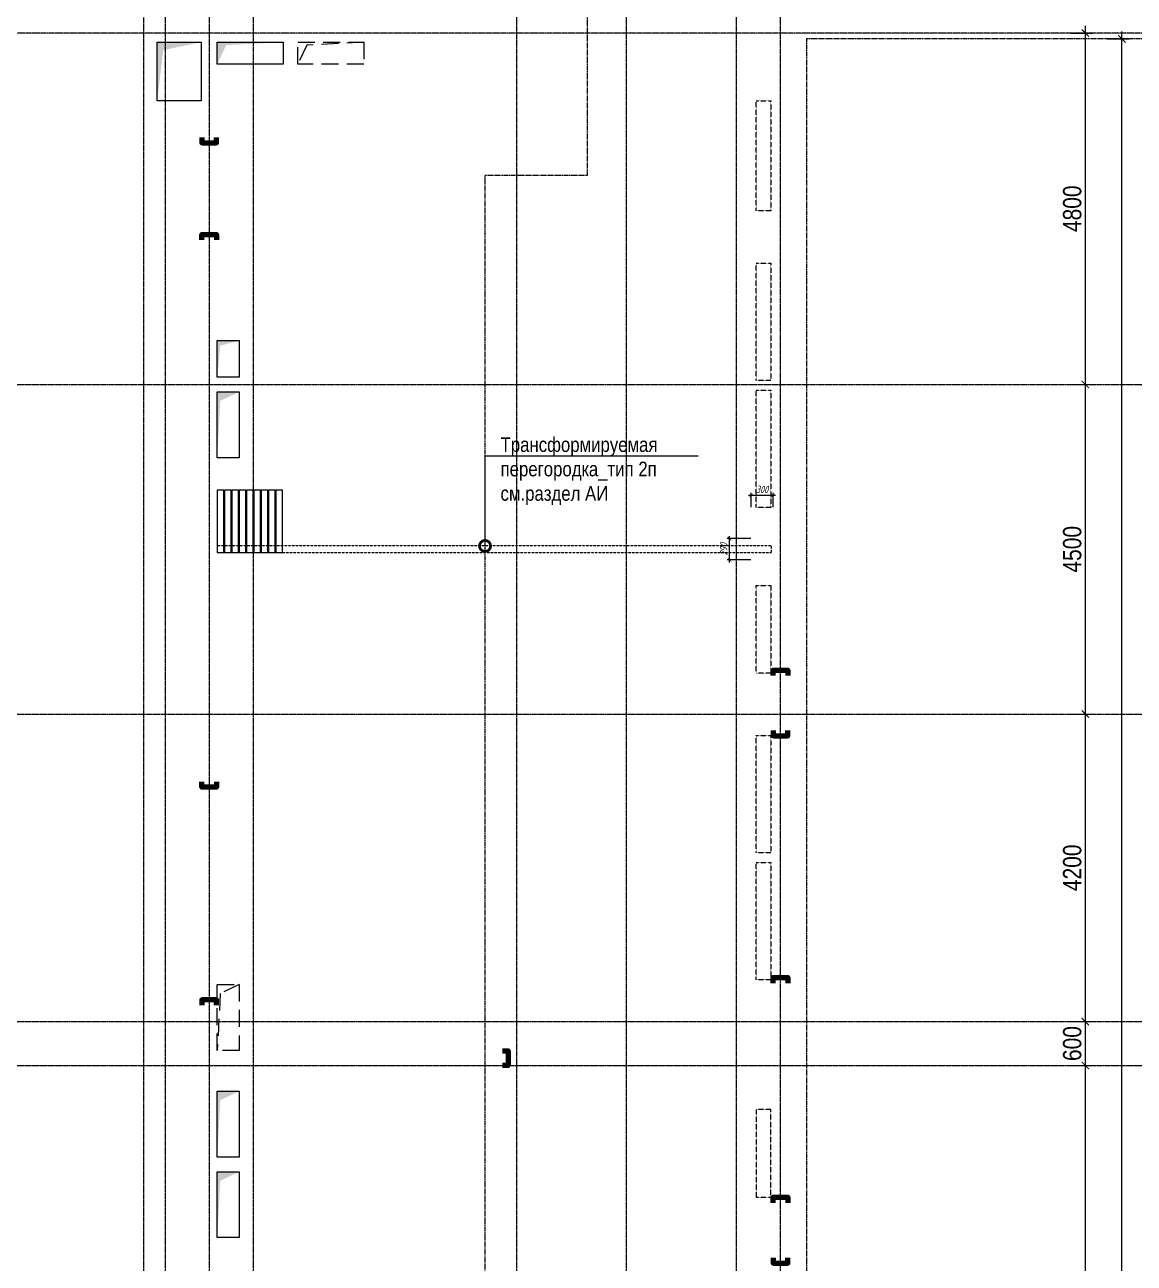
# Model space of a CAD drawing. Header units: millimetres. Extents: x -231292 to 573618, y -153144 to 564035.
# Drawn here: x -166394 to -151243, y 206795 to 223708 of the extents above; entities that cross this region are included whole.
import ezdxf
from ezdxf import colors
from ezdxf.entities.mleader import LeaderData, LeaderLine
from ezdxf.math import Vec2, Vec3

# ---------------------------------------------------------------- set-up
doc = ezdxf.new("R2010")
doc.units = ezdxf.units.MM
for name, pattern in [('ADSK_Невидимые', [5, 3, -2]), ('CENTER2', [28.575, 19.05, -3.175, 3.175, -3.175]), ('DASHED', [19.05, 12.7, -6.35]), ('HIDDEN', [9.525, 6.35, -3.175]), ('HIDDEN2', [4.7625, 3.175, -1.5875])]:
    doc.linetypes.add(name, pattern=pattern)
doc.layers.get('0').update_dxf_attribs({"color": 250})
doc.layers.get('Defpoints').update_dxf_attribs({"color": 250})
doc.layers.add('АР_Делит', color=250, linetype='Continuous', lineweight=0, plot=False)
for name, color, linetype, lineweight in [('АР_Отопительные приборы', 250, 'HIDDEN2', 0), ('АР_Разрезы марка', 250, 'Continuous', 13), ('КМ_Фахверки', 250, 'Continuous', 80), ('ОВ_Классы', 250, 'Continuous', 0), ('ОВ_Шахты', 250, 'Continuous', 5), ('РД_Оси_100', 250, 'Continuous', 0), ('РД_Оси_размер', 250, 'Continuous', 0), ('ТХ_Оборудование', 250, 'Continuous', 9)]:
    doc.layers.add(name, color=color, linetype=linetype, lineweight=lineweight)
doc.styles.add('style1', font='ARIALN.TTF')
doc.styles.add('T_dim', font='romans.shx', dxfattribs={"width": 0.7, "oblique": 15})
doc.dimstyles.new('1-50', dxfattribs={"dimscale": 50, "dimtxt": 2, "dimasz": 1, "dimexe": 0.7, "dimexo": 0.6, "dimtad": 1, "dimdec": 0, "dimlfac": -1, "dimtxsty": 'T_dim', "dimblk1": 'ARCHTICK', "dimblk2": 'ARCHTICK', "dimsah": 1, "dimcen": 0, "dimdle": 0.7, "dimclrd": 256, "dimclre": 256, "dimadec": 0, "dimazin": 0, "dimtfac": 1, "dimtdec": 0, "dimtmove": 1, "dimatfit": 3, "dimfxl": 25, "dimlwd": -1, "dimlwe": -1, "dimarcsym": 2})
doc.dimstyles.new('Dim100_ареал', dxfattribs={"dimscale": 100, "dimtxt": 2.5, "dimasz": 1, "dimexe": 1, "dimexo": 1, "dimgap": 0.5, "dimtad": 1, "dimzin": 12, "dimdsep": 46, "dimtxsty": 'style1', "dimblk": 'ARCHTICK', "dimcen": 1, "dimdle": 1, "dimclrd": 256, "dimclre": 256, "dimaunit": 1, "dimadec": 0, "dimazin": 3, "dimtfac": 1, "dimtmove": 1, "dimatfit": 3, "dimldrblk": 'OPEN30', "dimfxl": 2, "dimfxlon": 1, "dimtolj": 1, "dimtzin": 0, "dimlwd": 9, "dimlwe": 9, "dimarcsym": 0})

# ---------------------------------------------------------------- blocks, each defined once
blk = doc.blocks.new('otv пунктир')
at = {"linetype": 'HIDDEN', "ltscale": 0.07}
blk.add_lwpolyline([(0, 0), (0, 1), (1, 1), (1, 0)], close=True, dxfattribs=at)
blk.add_lwpolyline([(0, 1), (0.135, 0.137), (1, 0)], dxfattribs=at)
blk = doc.blocks.new('_ArchTick')
at = {"color": 0, "linetype": 'ByBlock', "const_width": 0.15}
blk.add_lwpolyline([(-0.5, -0.5), (0.5, 0.5)], dxfattribs=at)
blk = doc.blocks.new('*D391')
at = {"layer": 'Defpoints', "color": 0, "transparency": 16777216}
for p in [(68364, 68320), (70364, 68320), (68364, 15000)]:
    blk.add_point(p, dxfattribs=at)
at = {"layer": 'РД_Оси_размер', "lineweight": 9, "transparency": 16777216}
for p, q in [((70364, 14900), (70364, 68420)), ((70164, 68320), (70464, 68320)), ((70164, 15000), (70464, 15000))]:
    blk.add_line(p, q, dxfattribs=at)
at = {"layer": 'РД_Оси_размер', "lineweight": 9, "transparency": 16777216, "xscale": 100, "yscale": 100, "zscale": 100}
for p, rotation in [((70364, 68320), 90), ((70364, 15000), 270)]:
    blk.add_blockref('_ArchTick', p, dxfattribs=dict(at, rotation=rotation))
at = {"layer": 'РД_Оси_размер', "color": 0, "transparency": 16777216, "insert": (70186, 41660), "char_height": 250, "attachment_point": 5, "rotation": 90, "style": 'style1'}
blk.add_mtext('\\A1;53320', dxfattribs=at)
blk = doc.blocks.new('_Open30')
at = {"color": 0, "linetype": 'ByBlock', "lineweight": -2}
for p, q in [((-1, 0.27), (0, 0)), ((0, 0), (-1, -0.27)), ((0, 0), (-1, 0))]:
    blk.add_line(p, q, dxfattribs=at)
blk = doc.blocks.new('*D27')
at = {"layer": 'Defpoints', "color": 0, "transparency": 16777216}
for p in [(68364, 68400), (68364, 63600), (69864, 63600)]:
    blk.add_point(p, dxfattribs=at)
at = {"layer": 'РД_Оси_размер', "color": 0, "lineweight": 5, "transparency": 16777216}
for p, q in [((69864, 68500), (69864, 63500)), ((69664, 68400), (69964, 68400)), ((69664, 63600), (69964, 63600))]:
    blk.add_line(p, q, dxfattribs=at)
at = {"layer": 'РД_Оси_размер', "color": 0, "lineweight": 5, "transparency": 16777216, "xscale": 100, "yscale": 100, "zscale": 100}
for p, rotation in [((69864, 68400), 90), ((69864, 63600), 270)]:
    blk.add_blockref('_ArchTick', p, dxfattribs=dict(at, rotation=rotation))
at = {"layer": 'РД_Оси_размер', "color": 0, "transparency": 16777216, "insert": (69686, 66000), "char_height": 250, "attachment_point": 5, "rotation": 90, "style": 'style1'}
blk.add_mtext('\\A1;4800', dxfattribs=at)
blk = doc.blocks.new('*D28')
at = {"layer": 'Defpoints', "color": 0, "transparency": 16777216}
for p in [(68364, 63600), (68364, 59100), (69864, 59100)]:
    blk.add_point(p, dxfattribs=at)
at = {"layer": 'РД_Оси_размер', "color": 0, "lineweight": 5, "transparency": 16777216}
for p, q in [((69664, 63600), (69964, 63600)), ((69864, 63700), (69864, 59000)), ((69664, 59100), (69964, 59100))]:
    blk.add_line(p, q, dxfattribs=at)
at = {"layer": 'РД_Оси_размер', "color": 0, "lineweight": 5, "transparency": 16777216, "xscale": 100, "yscale": 100, "zscale": 100}
for p, rotation in [((69864, 63600), 90), ((69864, 59100), 270)]:
    blk.add_blockref('_ArchTick', p, dxfattribs=dict(at, rotation=rotation))
at = {"layer": 'РД_Оси_размер', "color": 0, "transparency": 16777216, "insert": (69686, 61350), "char_height": 250, "attachment_point": 5, "rotation": 90, "style": 'style1'}
blk.add_mtext('\\A1;4500', dxfattribs=at)
blk = doc.blocks.new('*D21')
at = {"layer": 'Defpoints', "color": 0, "transparency": 16777216}
for p in [(68364, 59100), (68364, 54900), (69864, 54900)]:
    blk.add_point(p, dxfattribs=at)
at = {"layer": 'РД_Оси_размер', "color": 0, "lineweight": 5, "transparency": 16777216}
for p, q in [((69864, 59200), (69864, 54800)), ((69664, 59100), (69964, 59100)), ((69664, 54900), (69964, 54900))]:
    blk.add_line(p, q, dxfattribs=at)
at = {"layer": 'РД_Оси_размер', "color": 0, "lineweight": 5, "transparency": 16777216, "xscale": 100, "yscale": 100, "zscale": 100}
for p, rotation in [((69864, 59100), 90), ((69864, 54900), 270)]:
    blk.add_blockref('_ArchTick', p, dxfattribs=dict(at, rotation=rotation))
at = {"layer": 'РД_Оси_размер', "color": 0, "transparency": 16777216, "insert": (69686, 57000), "char_height": 250, "attachment_point": 5, "rotation": 90, "style": 'style1'}
blk.add_mtext('\\A1;4200', dxfattribs=at)
blk = doc.blocks.new('*D29')
at = {"layer": 'Defpoints', "color": 0, "transparency": 16777216}
for p in [(68364, 54900), (68364, 54300), (69864, 54300)]:
    blk.add_point(p, dxfattribs=at)
at = {"layer": 'РД_Оси_размер', "color": 0, "lineweight": 5, "transparency": 16777216}
for p, q in [((69864, 55000), (69864, 54200)), ((69664, 54900), (69964, 54900)), ((69664, 54300), (69964, 54300))]:
    blk.add_line(p, q, dxfattribs=at)
at = {"layer": 'РД_Оси_размер', "color": 0, "lineweight": 5, "transparency": 16777216, "xscale": 100, "yscale": 100, "zscale": 100}
for p, rotation in [((69864, 54900), 90), ((69864, 54300), 270)]:
    blk.add_blockref('_ArchTick', p, dxfattribs=dict(at, rotation=rotation))
at = {"layer": 'РД_Оси_размер', "color": 0, "transparency": 16777216, "insert": (69686, 54600), "char_height": 250, "attachment_point": 5, "rotation": 90, "style": 'style1'}
blk.add_mtext('\\A1;600', dxfattribs=at)
blk = doc.blocks.new('*D30')
at = {"layer": 'Defpoints', "color": 0, "transparency": 16777216}
for p in [(68364, 54300), (68364, 45600), (69864, 45600)]:
    blk.add_point(p, dxfattribs=at)
at = {"layer": 'РД_Оси_размер', "color": 0, "lineweight": 5, "transparency": 16777216}
for p, q in [((69664, 54300), (69964, 54300)), ((69864, 54400), (69864, 45500)), ((69664, 45600), (69964, 45600))]:
    blk.add_line(p, q, dxfattribs=at)
at = {"layer": 'РД_Оси_размер', "color": 0, "lineweight": 5, "transparency": 16777216, "xscale": 100, "yscale": 100, "zscale": 100}
for p, rotation in [((69864, 54300), 90), ((69864, 45600), 270)]:
    blk.add_blockref('_ArchTick', p, dxfattribs=dict(at, rotation=rotation))
at = {"layer": 'РД_Оси_размер', "color": 0, "transparency": 16777216, "insert": (69686, 49950), "char_height": 250, "attachment_point": 5, "rotation": 90, "style": 'style1'}
blk.add_mtext('\\A1;8700', dxfattribs=at)
blk = doc.blocks.new('otv')
at = {"linetype": 'Continuous'}
blk.add_lwpolyline([(0, -1), (0, 0), (1, 0), (1, -1)], close=True, dxfattribs=at)
blk.add_solid([(0, -1), (0, 0), (0.135, -0.137), (1, 0)], dxfattribs=at)
blk = doc.blocks.new('Ф_пеноблок 200')
at = {"layer": 'КМ_Фахверки'}
blk.add_lwpolyline([(0, -75), (0, 0), (200, 0), (200, -75)], dxfattribs=at)
blk = doc.blocks.new('*D866')
at = {"layer": 'Defpoints', "color": 0, "transparency": 16777216}
for p in [(-156768, 216690), (-156450, 216690), (-156450, 216400)]:
    blk.add_point(p, dxfattribs=at)
at = {"layer": 'АР_Делит', "color": 0, "transparency": 16777216}
for p, q in [((-156480, 216690), (-156803, 216690)), ((-156768, 216365), (-156768, 216725)), ((-156480, 216400), (-156803, 216400))]:
    blk.add_line(p, q, dxfattribs=at)
at = {"layer": 'АР_Делит', "color": 0, "transparency": 16777216, "xscale": 50, "yscale": 50, "zscale": 50}
for p, rotation in [((-156768, 216690), 90), ((-156768, 216400), 270)]:
    blk.add_blockref('_ArchTick', p, dxfattribs=dict(at, rotation=rotation))
at = {"layer": 'АР_Делит', "color": 0, "transparency": 16777216, "insert": (-156849, 216545), "char_height": 100, "attachment_point": 5, "rotation": 90, "style": 'T_dim'}
blk.add_mtext('290', dxfattribs=at)
blk = doc.blocks.new('*D867')
at = {"layer": 'Defpoints', "color": 0, "transparency": 16777216}
for p in [(-156475, 217280), (-156475, 217090), (-156175, 217090)]:
    blk.add_point(p, dxfattribs=at)
at = {"layer": 'АР_Делит', "color": 0, "transparency": 16777216}
for p, q in [((-156140, 217280), (-156510, 217280)), ((-156475, 217120), (-156475, 217315)), ((-156175, 217120), (-156175, 217315))]:
    blk.add_line(p, q, dxfattribs=at)
at = {"layer": 'АР_Делит', "color": 0, "transparency": 16777216, "xscale": 50, "yscale": 50, "zscale": 50, "rotation": 180}
blk.add_blockref('_ArchTick', (-156475, 217280), dxfattribs=at)
at = {"layer": 'АР_Делит', "color": 0, "transparency": 16777216, "xscale": 50, "yscale": 50, "zscale": 50}
blk.add_blockref('_ArchTick', (-156175, 217280), dxfattribs=at)
at = {"layer": 'АР_Делит', "color": 0, "transparency": 16777216, "insert": (-156325, 217362), "char_height": 100, "attachment_point": 5, "style": 'T_dim'}
blk.add_mtext('300', dxfattribs=at)
blk = doc.blocks.new('_DotSmall')
at = {"color": 0, "linetype": 'ByBlock', "const_width": 0.5}
blk.add_lwpolyline([(-0.0625, 0, 1), (0.0625, 0, 1)], format="xyb", close=True, dxfattribs=at)
blk = doc.blocks.new('Bottom_R_1200')
at = {"layer": 'АР_Отопительные приборы'}
blk.add_lwpolyline([(-600, -100), (600, -100), (600, 100), (-600, 100)], close=True, dxfattribs=at)
blk = doc.blocks.new('Bottom_L_1600')
at = {"layer": 'АР_Отопительные приборы'}
blk.add_lwpolyline([(800, -100), (-800, -100), (-800, 100), (800, 100)], close=True, dxfattribs=at)
blk = doc.blocks.new('Bottom_L_1200')
at = {"layer": 'АР_Отопительные приборы'}
blk.add_lwpolyline([(600, -100), (-600, -100), (-600, 100), (600, 100)], close=True, dxfattribs=at)
blk = doc.blocks.new('Bottom_L_1500')
at = {"layer": 'АР_Отопительные приборы'}
blk.add_lwpolyline([(750, -100), (-750, -100), (-750, 100), (750, 100)], close=True, dxfattribs=at)
blk = doc.blocks.new('СОШ_2200_АР_ОСИ_М100_28.05.24')
at = {"layer": 'АР_Делит', "color": 5, "linetype": 'DASHED'}
blk.add_lwpolyline([(94145, 13855), (94145, 68320), (66055, 68320), (66055, 13857.73)], dxfattribs=at)
at = {"layer": 'РД_Оси_100', "linetype": 'CENTER2'}
for p, q in [((63600, -6155), (63600, 139938.679)), ((65100, -6155), (65100, 139938.679)), ((62100, -6155), (62100, 73302.739)), ((43327.994, 63600), (71363.995, 63600)), ((43327.994, 59100), (69455, 59100)), ((43327.994, 59100), (71363.995, 59100))]:
    blk.add_line(p, q, dxfattribs=at)
for points in [[(57300, 139938.679), (57300, -6155)], [(58500, 139938.679), (58500, -6155)], [(65700, -6155), (65700, 139938.679)], [(57000, 70839.76), (57000, -5755), (56700, -6155)], [(57900, 70753.904), (57900, -6155)], [(78274.959, 68400), (-5454.958, 68400), (-5954.958, 68250)], [(43327.994, 54900), (71363.995, 54900)], [(43327.994, 54300), (71363.995, 54300)]]:
    blk.add_lwpolyline(points, dxfattribs=at)
at = {"layer": 'РД_Оси_размер'}
for base, p1, p2, picture, middle in [((69863.995, 63600), (68363.995, 68400), (68363.995, 63600), '*D27', (69686.352, 66000)), ((70363.995, 68320), (68363.995, 15000), (68363.995, 68320), '*D391', (70186.352, 41660)), ((69863.995, 59100), (68363.995, 63600), (68363.995, 59100), '*D28', (69686.352, 61350)), ((69863.995, 54900), (68363.995, 59100), (68363.995, 54900), '*D21', (69686.352, 57000)), ((69863.995, 54300), (68363.995, 54900), (68363.995, 54300), '*D29', (69686.352, 54600)), ((69863.995, 45600), (68363.995, 54300), (68363.995, 45600), '*D30', (69686.352, 49950))]:
    dim = blk.add_linear_dim(base=base, p1=p1, p2=p2, angle=90, dimstyle='Dim100_ареал', dxfattribs=at)
    dim.commit()
    dim.dimension.update_dxf_attribs({"geometry": picture, "text_midpoint": middle})

msp = doc.modelspace()

# ---------------------------------------------------------------- linework, layer by layer
at = {"layer": 'АР_Разрезы марка', "linetype": 'DASHED', "lineweight": 0}
msp.add_lwpolyline([(-160104.636, 153601.967), (-160104.636, 221653.666), (-158709.843, 221653.666), (-158709.843, 258796.154), (-166117.488, 258796.154), (-166117.488, 289012.97)], dxfattribs=at)
at = {"layer": 'ТХ_Оборудование'}
for points in [[(-163674.956, 216500.141), (-163674.956, 217350.141), (-163764.956, 217350.141), (-163764.956, 216500.141)], [(-163574.956, 216500.141), (-163574.956, 217350.141), (-163664.956, 217350.141), (-163664.956, 216500.141)], [(-163474.956, 216500.141), (-163474.956, 217350.141), (-163564.956, 217350.141), (-163564.956, 216500.141)], [(-163374.956, 216500.141), (-163374.956, 217350.141), (-163464.956, 217350.141), (-163464.956, 216500.141)], [(-163274.956, 216500.141), (-163274.956, 217350.141), (-163364.956, 217350.141), (-163364.956, 216500.141)], [(-163174.956, 216500.141), (-163174.956, 217350.141), (-163264.956, 217350.141), (-163264.956, 216500.141)], [(-163074.956, 216500.141), (-163074.956, 217350.141), (-163164.956, 217350.141), (-163164.956, 216500.141)], [(-162974.956, 216500.141), (-162974.956, 217350.141), (-163064.956, 217350.141), (-163064.956, 216500.141)], [(-162874.956, 216500.141), (-162874.956, 217350.141), (-162964.956, 217350.141), (-162964.956, 216500.141)]]:
    msp.add_lwpolyline(points, close=True, dxfattribs=at)
at = {"layer": 'ТХ_Оборудование', "linetype": 'ADSK_Невидимые'}
msp.add_lwpolyline([(-156194.956, 216590.141), (-163764.956, 216590.141), (-163764.956, 216500.141), (-156194.956, 216500.141)], close=True, dxfattribs=at)

# ---------------------------------------------------------------- block references
at = {"layer": 'АР_Отопительные приборы'}
for name, p, rotation in [('Bottom_L_1500', (-156304.958, 221917.198), 89.99999999999999), ('Bottom_L_1600', (-156304.958, 219651.039), 89.99999999999999), ('Bottom_L_1600', (-156304.958, 217915.787), 89.99999999999999), ('Bottom_L_1200', (-156304.958, 215451.052), 89.99999999999999), ('Bottom_L_1600', (-156304.958, 213201.039), 89.99999999999999), ('Bottom_L_1600', (-156304.958, 211465.787), 89.99999999999999), ('Bottom_R_1200', (-156304.957, 208295.141), 90)]:
    msp.add_blockref(name, p, dxfattribs=dict(at, rotation=rotation))
at = {"layer": 'КМ_Фахверки', "xscale": -1, "rotation": 180}
for p in [(-163974.956, 222095.168), (-156174.956, 213995.168), (-156174.956, 206795.168)]:
    msp.add_blockref('Ф_пеноблок 200', p, dxfattribs=at)
at = {"layer": 'КМ_Фахверки'}
for p in [(-163974.956, 220845.168), (-156174.956, 214895.168), (-156174.956, 210695.168), (-156174.956, 207695.168)]:
    msp.add_blockref('Ф_пеноблок 200', p, dxfattribs=at)
for p, rotation in [((-163774.956, 213294.168), 180), ((-159794.956, 209695.168), 270)]:
    msp.add_blockref('Ф_пеноблок 200', p, dxfattribs=dict(at, rotation=rotation))
at = {"layer": 'КМ_Фахверки', "xscale": -1}
msp.add_blockref('Ф_пеноблок 200', (-163774.956, 210394.168), dxfattribs=at)
at = {"layer": 'ОВ_Классы', "rotation": 270}
for p, xscale, yscale in [((-162664.956, 223470.168), 300, 900), ((-163764.956, 210600.168), 900, 300)]:
    msp.add_blockref('otv пунктир', p, dxfattribs=dict(at, xscale=xscale, yscale=yscale))
at = {"layer": 'ОВ_Шахты', "color": 1}
for p, xscale, yscale, zscale in [((-164584.956, 223470.168), 600, 800, 300), ((-163764.956, 223470.168), 900, 300, 1400), ((-163764.956, 219395.168), 300, 500, 300), ((-163764.956, 218695.168), 300, 900, 300), ((-163764.956, 209145.168), 300, 900, 1400), ((-163764.956, 208045.168), 300, 900, 1400)]:
    msp.add_blockref('otv', p, dxfattribs=dict(at, xscale=xscale, yscale=yscale, zscale=zscale))
at = {"layer": 'РД_Оси_100'}
msp.add_blockref('СОШ_2200_АР_ОСИ_М100_28.05.24', (-221774.956, 155195.168), dxfattribs=at)

# ---------------------------------------------------------------- dimensions: what is measured, and where the dimension line sits
at = {"layer": 'АР_Делит', "color": 0}
dim = msp.add_linear_dim(base=(-156474.956, 217280.405), p1=(-156174.956, 217090.128), p2=(-156474.956, 217090.128), dimstyle='1-50', override={"dimclrd": 0, "dimclre": 0}, dxfattribs=at)
dim.commit()
dim.dimension.update_dxf_attribs({"geometry": '*D867', "text_midpoint": (-156324.956, 217361.655)})
dim = msp.add_linear_dim(base=(-156767.947, 216690.141), p1=(-156449.956, 216400.141), p2=(-156449.956, 216690.141), angle=270, dimstyle='1-50', override={"dimclrd": 0, "dimclre": 0}, dxfattribs=at)
dim.commit()
dim.dimension.update_dxf_attribs({"geometry": '*D866', "text_midpoint": (-156849.197, 216545.141)})

# ---------------------------------------------------------------- leaders
at = {"layer": 'ТХ_Оборудование'}
ml = msp.add_multileader_mtext('Standard', dxfattribs=at)
ml.set_content('\\pxsm1;Трансформируемая перегородка_тип 2п см.раздел АИ ', color=256, style='style1')
ml.set_leader_properties(color=256, linetype='ByLayer', lineweight=9)
ml.set_arrow_properties(name='DOTSMALL')
ml.build(insert=Vec2(0, 0))
ml.multileader.update_dxf_attribs({"text_left_attachment_type": 6, "text_right_attachment_type": 6, "text_bottom_attachment_type": 10, "dogleg_length": 25, "arrow_head_size": 300})
ctx = ml.context
ctx.base_point, ctx.char_height, ctx.arrow_head_size, ctx.landing_gap_size, ctx.plane_origin = Vec3(-159946.625, 217818.959), 200, 300, 50, Vec3(-168984.455, 219036.543)
ctx.left_attachment, ctx.right_attachment, ctx.top_attachment = 6, 6, 10
notes = []
notes.append((ctx, [(0, (1, 1, 0), (-160104.636, 217818.959), (1, 0), 158.01, [(1, [(-160108.274, 216590.141)], 0, [])])]))
ctx.mtext.insert, ctx.mtext.width, ctx.mtext.defined_height, ctx.mtext.line_spacing_factor, ctx.mtext.flow_direction = Vec3(-159896.625, 218074.484), 2672.40951, 2067.07, 0.3, 5
for ctx, leaders in notes:
    for number, flags, end, landing, length, lines in leaders:
        leader = LeaderData()
        leader.index, (leader.has_last_leader_line, leader.has_dogleg_vector, leader.attachment_direction) = number, flags
        leader.last_leader_point, leader.dogleg_vector, leader.dogleg_length = Vec3(end), Vec3(landing), length
        for number, points, colour, breaks in lines:
            line = LeaderLine()
            line.index, line.vertices, line.color, line.breaks = number, Vec3.list(points), colors.encode_raw_color(colour), breaks
            leader.lines.append(line)
        ctx.leaders.append(leader)

doc.saveas('drawing.dxf')
